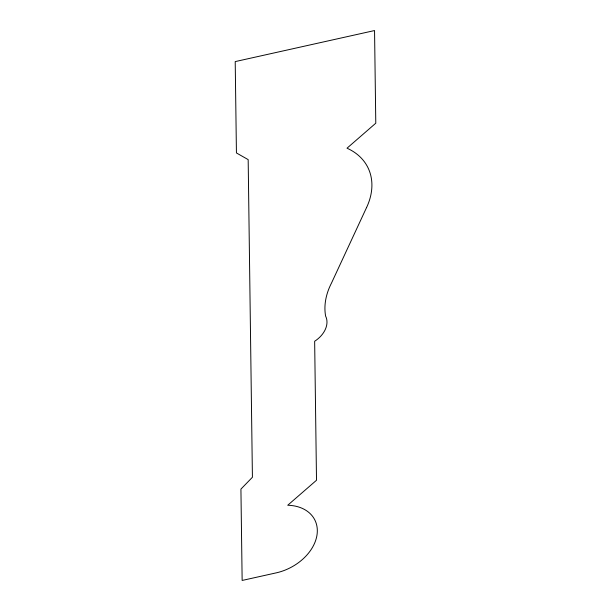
<?xml version="1.0" encoding="UTF-8"?>
<svg xmlns="http://www.w3.org/2000/svg" width="611" height="611" viewBox="0 0 611 611"><rect width="100%" height="100%" fill="white"/><g stroke="black" fill="none" stroke-linecap="round" stroke-linejoin="round"><path stroke-width="0.92" d="M366.547 207.58L331.513 283.03A74.802 53.989 -26.9 0 0 325.617 316.101A24.661 17.803 -26.9 0 1 314.65 341.266L316.506 480.246L287.728 505.244A43.801 31.612 -26.9 0 1 316.964 535.205A43.801 31.612 -26.9 0 1 276.982 572.69L242.147 580.45L240.925 489.106L252.419 477.252L248.173 159.624L236.434 152.949L235.212 61.596L374.551 30.55L375.788 123.201L347.01 148.198A72.205 52.111 -26.9 0 1 366.547 207.58"/></g></svg>
